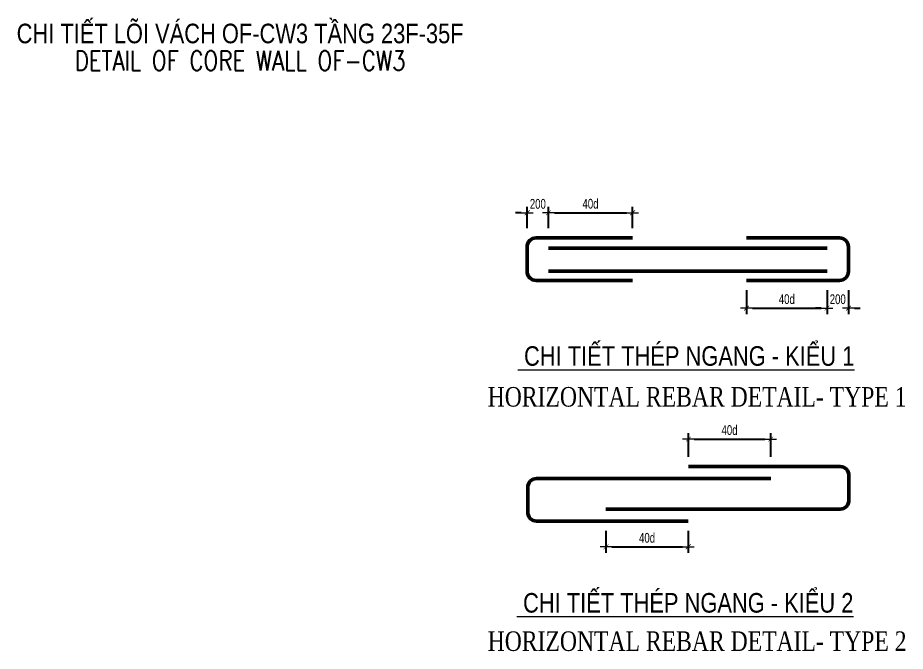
# Model space of a CAD drawing. Header units: millimetres. Extents: x 988833 to 1318015, y -9365 to 47591.
# Drawn here: x 1302580 to 1313923, y 22442 to 30531 of the extents above; entities that cross this region are included whole.
import ezdxf
from ezdxf.enums import TextEntityAlignment as Align

# ---------------------------------------------------------------- set-up
doc = ezdxf.new("R2010")
doc.units = ezdxf.units.MM
doc.header["$MEASUREMENT"] = 0
doc.layers.get('Defpoints').update_dxf_attribs({"color": 151, "lineweight": 9})
for name, color, linetype, lineweight in [('NDC_S_ANNO', 7, 'Continuous', 20), ('NDC_S_DIM', 1, 'Continuous', 15), ('NDC_S_ENG TITLE', 3, 'Continuous', 20), ('NDC_S_TEXT SYMBOL', 7, 'Continuous', 20), ('NDC_S_VN TEXT', 7, 'Continuous', 20), ('NDC_S_VN TITLE', 6, 'Continuous', 35)]:
    doc.layers.add(name, color=color, linetype=linetype, lineweight=lineweight)
doc.layers.add('Reinforcement', color=4, linetype='Continuous')
doc.styles.add('ARIAL', font='arial.ttf', dxfattribs={"width": 0.8})
doc.styles.add('NDC_ANNO', font='', dxfattribs={"width": 0.8})
doc.styles.add('NDC_DIM', font='', dxfattribs={"width": 0.75})
doc.styles.add('NDC_EN TXT', font='romans.shx', dxfattribs={"width": 0.8})
doc.styles.add('NDC_VIE TXT', font='arial.ttf', dxfattribs={"width": 0.8})
doc.styles.add('VNTIMEH', font='vntimeh.shx', dxfattribs={"width": 0.8, "bigfont": 'vns.shx'})
doc.styles.get('NDC_ANNO').set_extended_font_data('Dotum')
doc.styles.get('NDC_DIM').set_extended_font_data('Dotum')
doc.dimstyles.new('NDC_dim_50', dxfattribs={"dimscale": 50, "dimtxt": 2.5, "dimasz": 1.5, "dimexe": 1.5, "dimexo": 2.5, "dimgap": 1, "dimtad": 1, "dimdec": 0, "dimzin": 0, "dimdsep": 46, "dimtxsty": 'NDC_DIM', "dimblk": 'DIMMARK', "dimcen": 0.09, "dimdle": 1.2, "dimclrd": 1, "dimclre": 1, "dimclrt": 3, "dimadec": 0, "dimazin": 0, "dimtfac": 1, "dimtdec": 0, "dimtix": 1, "dimtofl": 0, "dimtmove": 0, "dimatfit": 3, "dimfxl": 6, "dimfxlon": 1, "dimtolj": 1, "dimtzin": 0, "dimarcsym": 0})

# ---------------------------------------------------------------- blocks, each defined once
blk = doc.blocks.new('Drawing name_symbol')
at = {"layer": 'NDC_S_ENG TITLE', "style": 'NDC_EN TXT', "width": 0.8}
blk.add_attdef('SECTDET1', text='', height=5, dxfattribs=at).set_placement((0, 1.01), align=Align.CENTER)
at = {"layer": 'NDC_S_TEXT SYMBOL', "lineweight": 25, "style": 'NDC_ANNO', "width": 0.8}
blk.add_attdef('SSCALE', text='', height=2.5, dxfattribs=at).set_placement((0, -4), align=Align.CENTER)
at = {"layer": 'NDC_S_VN TITLE', "style": 'NDC_VIE TXT', "width": 0.8}
blk.add_attdef('SECTDET2', text='', height=5, dxfattribs=at).set_placement((0, 7.97), align=Align.CENTER)
blk = doc.blocks.new('DIMMARK')
at = {"layer": 'NDC_S_DIM', "color": 1}
blk.add_line((-1.5, 0), (1, 0), dxfattribs=at)
at = {"layer": 'NDC_S_DIM', "color": 2, "const_width": 0.1}
blk.add_lwpolyline([(-0.42, -0.42), (0.42, 0.42)], dxfattribs=at)
blk = doc.blocks.new('*D1350')
at = {"layer": 'Defpoints', "color": 0, "transparency": 16777216}
for p in [(1310437, 28041), (1309363, 27720), (1310437, 27720)]:
    blk.add_point(p, dxfattribs=at)
at = {"layer": 'NDC_S_DIM', "color": 1, "lineweight": -2, "transparency": 16777216}
for p, q in [((1309363, 27845), (1309363, 28116)), ((1309438, 28041), (1310362, 28041)), ((1310437, 27845), (1310437, 28116))]:
    blk.add_line(p, q, dxfattribs=at)
at = {"layer": 'NDC_S_DIM', "color": 1, "lineweight": -2, "transparency": 16777216, "xscale": 75, "yscale": 75, "zscale": 75, "rotation": 180}
blk.add_blockref('DIMMARK', (1309363, 28041), dxfattribs=at)
at = {"layer": 'NDC_S_DIM', "color": 1, "lineweight": -2, "transparency": 16777216, "xscale": 75, "yscale": 75, "zscale": 75}
blk.add_blockref('DIMMARK', (1310437, 28041), dxfattribs=at)
at = {"layer": 'NDC_S_DIM', "color": 3, "transparency": 16777216, "insert": (1309900, 28155), "char_height": 125, "attachment_point": 5, "style": 'NDC_DIM'}
blk.add_mtext('\\A1;40d', dxfattribs=at)
blk = doc.blocks.new('*D1351')
at = {"layer": 'Defpoints', "color": 0, "transparency": 16777216}
for p in [(1311894, 27177), (1312924, 27177), (1312924, 26823)]:
    blk.add_point(p, dxfattribs=at)
at = {"layer": 'NDC_S_DIM', "color": 1, "lineweight": -2, "transparency": 16777216}
for p, q in [((1311894, 27052), (1311894, 26748)), ((1312924, 27052), (1312924, 26748)), ((1311969, 26823), (1312849, 26823))]:
    blk.add_line(p, q, dxfattribs=at)
at = {"layer": 'NDC_S_DIM', "color": 1, "lineweight": -2, "transparency": 16777216, "xscale": 75, "yscale": 75, "zscale": 75, "rotation": 180}
blk.add_blockref('DIMMARK', (1311894, 26823), dxfattribs=at)
at = {"layer": 'NDC_S_DIM', "color": 1, "lineweight": -2, "transparency": 16777216, "xscale": 75, "yscale": 75, "zscale": 75}
blk.add_blockref('DIMMARK', (1312924, 26823), dxfattribs=at)
at = {"layer": 'NDC_S_DIM', "color": 3, "transparency": 16777216, "insert": (1312409, 26937), "char_height": 125, "attachment_point": 5, "style": 'NDC_DIM'}
blk.add_mtext('\\A1;40d', dxfattribs=at)
blk = doc.blocks.new('*D1352')
at = {"layer": 'Defpoints', "color": 0, "transparency": 16777216}
for p in [(1312204, 25151), (1311151, 24799), (1312204, 24799)]:
    blk.add_point(p, dxfattribs=at)
at = {"layer": 'NDC_S_DIM', "color": 1, "lineweight": -2, "transparency": 16777216}
for p, q in [((1311151, 24924), (1311151, 25226)), ((1312204, 24924), (1312204, 25226)), ((1311226, 25151), (1312129, 25151))]:
    blk.add_line(p, q, dxfattribs=at)
at = {"layer": 'NDC_S_DIM', "color": 1, "lineweight": -2, "transparency": 16777216, "xscale": 75, "yscale": 75, "zscale": 75, "rotation": 180}
blk.add_blockref('DIMMARK', (1311151, 25151), dxfattribs=at)
at = {"layer": 'NDC_S_DIM', "color": 1, "lineweight": -2, "transparency": 16777216, "xscale": 75, "yscale": 75, "zscale": 75}
blk.add_blockref('DIMMARK', (1312204, 25151), dxfattribs=at)
at = {"layer": 'NDC_S_DIM', "color": 3, "transparency": 16777216, "insert": (1311677, 25265), "char_height": 125, "attachment_point": 5, "style": 'NDC_DIM'}
blk.add_mtext('\\A1;40d', dxfattribs=at)
blk = doc.blocks.new('*D1353')
at = {"layer": 'Defpoints', "color": 0, "transparency": 16777216}
for p in [(1310098, 24103), (1311149, 24103), (1311149, 23775)]:
    blk.add_point(p, dxfattribs=at)
at = {"layer": 'NDC_S_DIM', "color": 1, "lineweight": -2, "transparency": 16777216}
for p, q in [((1310098, 23978), (1310098, 23700)), ((1311149, 23978), (1311149, 23700)), ((1310173, 23775), (1311074, 23775))]:
    blk.add_line(p, q, dxfattribs=at)
at = {"layer": 'NDC_S_DIM', "color": 1, "lineweight": -2, "transparency": 16777216, "xscale": 75, "yscale": 75, "zscale": 75, "rotation": 180}
blk.add_blockref('DIMMARK', (1310098, 23775), dxfattribs=at)
at = {"layer": 'NDC_S_DIM', "color": 1, "lineweight": -2, "transparency": 16777216, "xscale": 75, "yscale": 75, "zscale": 75}
blk.add_blockref('DIMMARK', (1311149, 23775), dxfattribs=at)
at = {"layer": 'NDC_S_DIM', "color": 3, "transparency": 16777216, "insert": (1310623, 23889), "char_height": 125, "attachment_point": 5, "style": 'NDC_DIM'}
blk.add_mtext('\\A1;40d', dxfattribs=at)
blk = doc.blocks.new('*D1354')
at = {"layer": 'Defpoints', "color": 0, "transparency": 16777216}
for p in [(1309091, 28041), (1309091, 27718), (1309363, 27720)]:
    blk.add_point(p, dxfattribs=at)
at = {"layer": 'NDC_S_DIM', "color": 1, "lineweight": -2, "transparency": 16777216}
for p, q in [((1309016, 28041), (1308941, 28041)), ((1309091, 27843), (1309091, 28116)), ((1309363, 27845), (1309363, 28116)), ((1309438, 28041), (1309513, 28041))]:
    blk.add_line(p, q, dxfattribs=at)
at = {"layer": 'NDC_S_DIM', "color": 1, "lineweight": -2, "transparency": 16777216, "xscale": 75, "yscale": 75, "zscale": 75}
blk.add_blockref('DIMMARK', (1309091, 28041), dxfattribs=at)
at = {"layer": 'NDC_S_DIM', "color": 1, "lineweight": -2, "transparency": 16777216, "xscale": 75, "yscale": 75, "zscale": 75, "rotation": 180}
blk.add_blockref('DIMMARK', (1309363, 28041), dxfattribs=at)
at = {"layer": 'NDC_S_DIM', "color": 3, "transparency": 16777216, "insert": (1309227, 28154), "char_height": 125, "attachment_point": 5, "style": 'NDC_DIM'}
blk.add_mtext('\\A1;200', dxfattribs=at)
blk = doc.blocks.new('*D1355')
at = {"layer": 'Defpoints', "color": 0, "transparency": 16777216}
for p in [(1312924, 27177), (1313197, 27177), (1312924, 26823)]:
    blk.add_point(p, dxfattribs=at)
at = {"layer": 'NDC_S_DIM', "color": 1, "lineweight": -2, "transparency": 16777216}
for p, q in [((1312924, 27052), (1312924, 26748)), ((1313197, 27052), (1313197, 26748)), ((1312849, 26823), (1312774, 26823)), ((1313272, 26823), (1313347, 26823))]:
    blk.add_line(p, q, dxfattribs=at)
at = {"layer": 'NDC_S_DIM', "color": 1, "lineweight": -2, "transparency": 16777216, "xscale": 75, "yscale": 75, "zscale": 75}
blk.add_blockref('DIMMARK', (1312924, 26823), dxfattribs=at)
at = {"layer": 'NDC_S_DIM', "color": 1, "lineweight": -2, "transparency": 16777216, "xscale": 75, "yscale": 75, "zscale": 75, "rotation": 180}
blk.add_blockref('DIMMARK', (1313197, 26823), dxfattribs=at)
at = {"layer": 'NDC_S_DIM', "color": 3, "transparency": 16777216, "insert": (1313060, 26936), "char_height": 125, "attachment_point": 5, "style": 'NDC_DIM'}
blk.add_mtext('\\A1;200', dxfattribs=at)

msp = doc.modelspace()

# ---------------------------------------------------------------- linework, layer by layer
at = {"layer": 'Reinforcement', "lineweight": 50}
for p, q in [((1309363, 27590.7), (1312924.1, 27590.7)), ((1309363, 27295.2), (1312924.1, 27295.2))]:
    msp.add_line(p, q, dxfattribs=at)
for points in [[(1310436.6, 27719.6), (1309204.3, 27719.6, 0.4142136), (1309090.5, 27605.8), (1309090.5, 27290.5, 0.4142136), (1309204.3, 27176.8), (1310436.6, 27176.8)], [(1311894.3, 27719.6), (1313082.8, 27719.6, -0.4142136), (1313196.6, 27605.8), (1313196.6, 27290.5, -0.4142136), (1313082.8, 27176.8), (1311894.3, 27176.8)], [(1310097.5, 24256.1), (1313089.8, 24256.1, 0.4142136), (1313203.6, 24369.9), (1313203.6, 24685.2, 0.4142136), (1313089.8, 24798.9)], [(1313203.6, 24685.2, 0.4142136), (1313089.8, 24798.9), (1311150.6, 24798.9)], [(1312203.6, 24645.5), (1309211.3, 24645.5, 0.4142136), (1309097.5, 24531.8), (1309097.5, 24216.5, 0.4142136), (1309211.3, 24102.8), (1311149.2, 24102.8)]]:
    msp.add_lwpolyline(points, format="xyb", dxfattribs=at)

# ---------------------------------------------------------------- block references
at = {"layer": 'NDC_S_ANNO'}
ref = msp.add_blockref('Drawing name_symbol', (1305422.3, 29806.8), dxfattribs=dict(at, xscale=50, yscale=50, zscale=50))
ref.add_attrib('SECTDET1', 'DETAIL OF CORE WALL OF-CW3', dxfattribs={"layer": 'NDC_S_ENG TITLE', "height": 250, "style": 'NDC_EN TXT', "width": 0.8}).set_placement((1305422.3, 29857.4), align=Align.CENTER)
ref.add_attrib('SECTDET2', 'CHI TIẾT LÕI VÁCH OF-CW3 TẦNG 23F-35F', dxfattribs={"layer": 'NDC_S_VN TITLE', "height": 250, "style": 'NDC_VIE TXT', "width": 0.8}).set_placement((1305422.3, 30205.4), align=Align.CENTER)

# ---------------------------------------------------------------- texts
at = {"layer": 'NDC_S_ENG TITLE', "style": 'VNTIMEH', "width": 0.8}
for s, p in [('horizontal rebar detail- type 1', (1308586.2, 25565.7)), ('horizontal rebar detail- type 2', (1308586.2, 22445.3))]:
    msp.add_text(s, height=250, dxfattribs=at).set_placement(p)
at = {"layer": 'NDC_S_VN TEXT', "style": 'ARIAL', "width": 0.8}
for s, p in [('%%u CHI TIẾT THÉP NGANG - KIỂU 1', (1308973, 26086.8)), ('%%u CHI TIẾT THÉP NGANG - KIỂU 2', (1308960.6, 22934.9))]:
    msp.add_text(s, height=250, dxfattribs=at).set_placement(p)

# ---------------------------------------------------------------- dimensions: what is measured, and where the dimension line sits
at = {"layer": 'NDC_S_DIM'}
for base, p1, p2, text, picture, middle in [((1309090.5, 28041.3), (1309363, 27719.6), (1309090.5, 27718.2), '200', '*D1354', (1309226.8, 28153.9)), ((1310436.6, 28041.3), (1309363, 27719.6), (1310436.6, 27719.6), '40d', '*D1350', (1309899.8, 28155.2)), ((1312924.1, 26823), (1311894.3, 27176.8), (1312924.1, 27176.8), '40d', '*D1351', (1312409.2, 26936.8)), ((1312924.1, 26823), (1313196.6, 27176.8), (1312924.1, 27176.8), '200', '*D1355', (1313060.3, 26935.6)), ((1312203.6, 25150.8), (1311150.6, 24798.9), (1312203.6, 24798.9), '40d', '*D1352', (1311677.1, 25264.7)), ((1311149.2, 23775.2), (1310097.5, 24102.8), (1311149.2, 24102.8), '40d', '*D1353', (1310623.4, 23889.1))]:
    dim = msp.add_linear_dim(base=base, p1=p1, p2=p2, text=text, dimstyle='NDC_dim_50', override={"dimtmove": 1}, dxfattribs=at)
    dim.commit()
    dim.dimension.update_dxf_attribs({"geometry": picture, "text_midpoint": middle})

doc.saveas('drawing.dxf')
